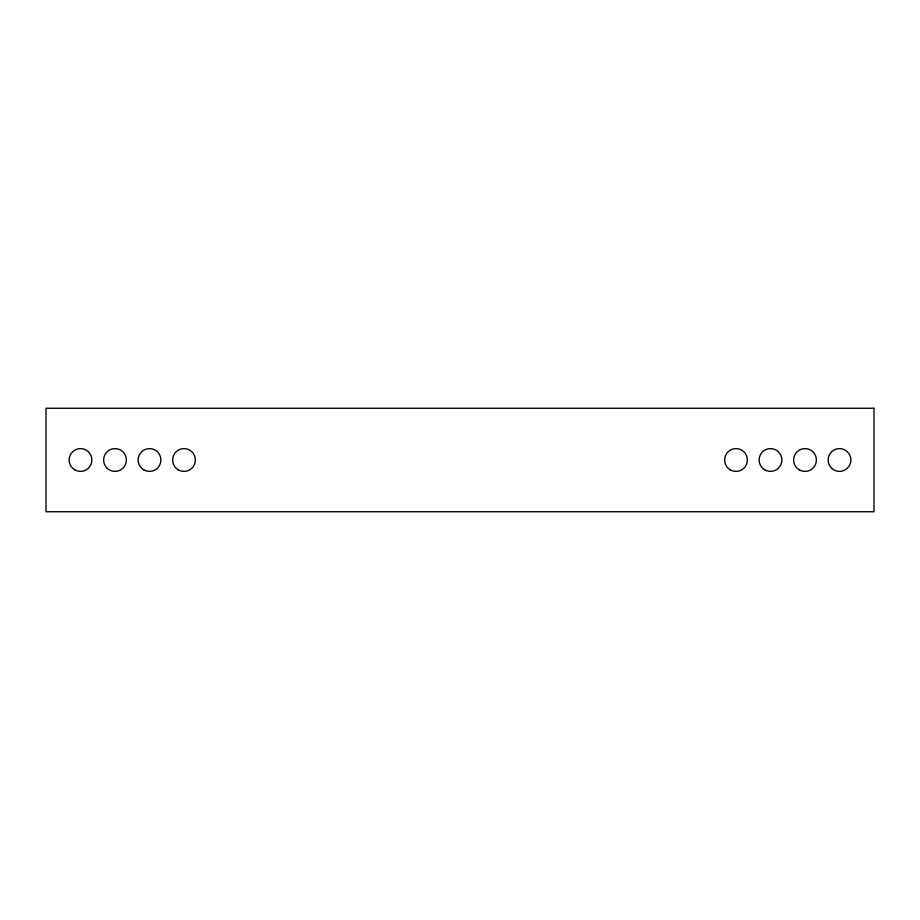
<?xml version="1.0" encoding="UTF-8"?>
<svg xmlns="http://www.w3.org/2000/svg" width="920" height="920" viewBox="0 0 920 920"><rect width="100%" height="100%" fill="white"/><g stroke="black" fill="none" stroke-linecap="round" stroke-linejoin="round"><path stroke-width="1.38" d="M874 408.25L46 408.25L46 511.75L874 511.75L874 408.25M74.807 469.855A11.385 11.385 0 0 0 91.885 460A11.385 11.385 0 0 0 74.807 450.144A11.385 11.385 0 0 0 74.807 469.855M107.065 468.165A11.385 11.385 0 0 0 126.04 462.783A11.385 11.385 0 0 0 111.895 449.052A11.385 11.385 0 0 0 107.065 468.165M143.807 469.855A11.385 11.385 0 0 0 160.885 460A11.385 11.385 0 0 0 143.807 450.144A11.385 11.385 0 0 0 143.807 469.855M178.308 469.855A11.385 11.385 0 0 0 195.385 460A11.385 11.385 0 0 0 178.308 450.144A11.385 11.385 0 0 0 178.308 469.855M730.307 469.855A11.385 11.385 0 0 0 747.385 460A11.385 11.385 0 0 0 730.307 450.144A11.385 11.385 0 0 0 730.307 469.855M764.807 469.855A11.385 11.385 0 0 0 781.885 460A11.385 11.385 0 0 0 764.807 450.144A11.385 11.385 0 0 0 764.807 469.855M799.077 469.729A11.385 11.385 0 0 0 816.385 460.264A11.385 11.385 0 0 0 799.537 450.006A11.385 11.385 0 0 0 799.077 469.729M831.979 468.544A11.385 11.385 0 0 0 850.666 462.242A11.385 11.385 0 0 0 835.855 449.213A11.385 11.385 0 0 0 831.979 468.544"/></g></svg>
